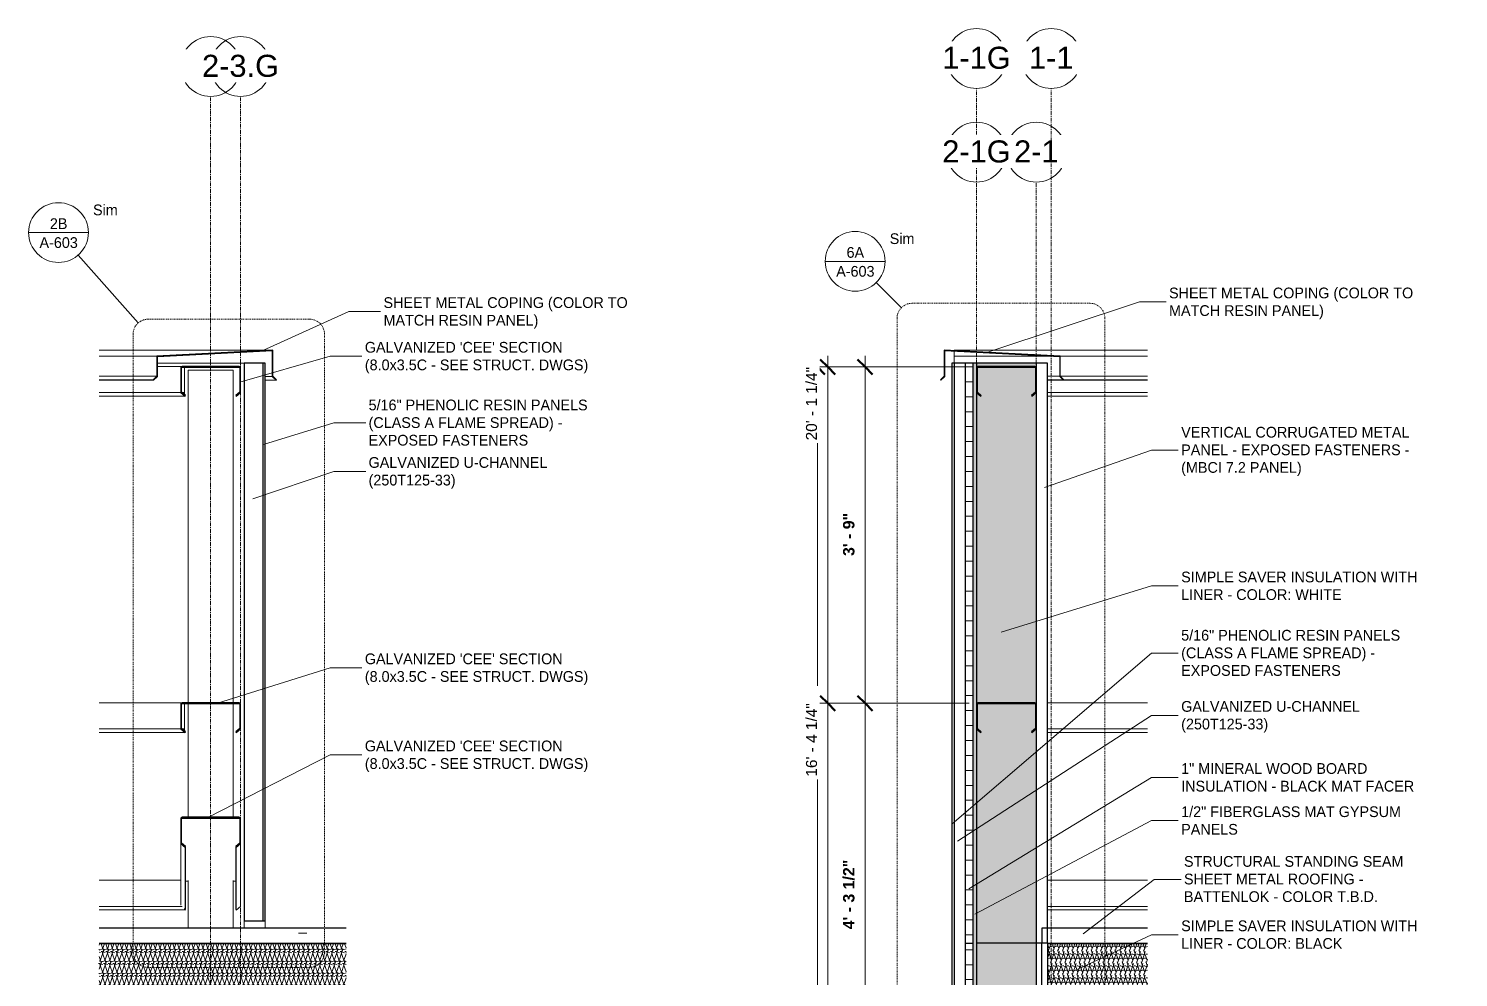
# Model space of a CAD drawing. Header units: inches. Extents: x -22111 to -21580, y -55 to 308.
# Drawn here: x -21775.2 to -21583.9, y 159.5 to 286.5 of the extents above; entities that cross this region are included whole.
import ezdxf

# ---------------------------------------------------------------- set-up
doc = ezdxf.new("R2010")
doc.units = ezdxf.units.IN
doc.header["$MEASUREMENT"] = 0
doc.linetypes.add('Dash Dot 3_16_', pattern=[0.3125, 0.1875, -0.0625, 0, -0.0625])
doc.linetypes.add('Grid Line 1_2_', pattern=[0.875, 0.5, -0.125, 0.125, -0.125])
for name, color, linetype, lineweight in [('A-ANNO-DIMS', 211, 'Continuous', 9), ('A-ANNO-DIMS-16', 211, 'Continuous', 9), ('A-ANNO-IDEN', 131, 'Continuous', 9), ('A-ANNO-SYMB', 150, 'Continuous', 9), ('A-CLNG', 13, 'Continuous', 30), ('A-CLNG-PATT', 13, 'Continuous', 70), ('A-DETL', 90, 'Continuous', 30), ('A-ROOF', 132, 'Continuous', 30), ('A-ROOF-PATT', 132, 'Continuous', 30), ('A-WALL', 113, 'Continuous', 30), ('A-WALL-PATT', 111, 'Continuous', 70), ('S-BEAM', 12, 'Continuous', 30), ('S-COLS', 52, 'Continuous', 30), ('S-GRID', 1, 'Continuous', 9), ('S-GRID-IDEN', 1, 'Continuous', 9)]:
    doc.layers.add(name, color=color, linetype=linetype, lineweight=lineweight)
doc.styles.add('Arial_1', font='arial.ttf', dxfattribs={"height": 2.950599})
doc.styles.add('Arial_2', font='arial.ttf', dxfattribs={"height": 1.475299})
doc.styles.add('Arial_B', font='arialbd.ttf', dxfattribs={"height": 1.522134})
doc.styles.add('Century Gothic', font='GOTHIC.TTF', dxfattribs={"height": 1.437112})
doc.dimstyles.new('Linear_-_3_32__Arial_ordinate', dxfattribs={"dimscale": 12, "dimtxt": 1.5, "dimasz": 0.166667, "dimexe": 0.125, "dimexo": 0.083333, "dimgap": 0.083333, "dimtad": 0, "dimjust": 2, "dimdec": 4, "dimrnd": 0.0625, "dimzin": 1, "dimdsep": 46, "dimlunit": 4, "dimtxsty": 'Arial_2', "dimblk1": 'OBLIQUE', "dimblk2": 'OBLIQUE', "dimsah": 1, "dimcen": 0.09, "dimdle": 0.125, "dimazin": 0, "dimtfac": 1, "dimtdec": 4, "dimtix": 1, "dimtmove": 2, "dimatfit": 3, "dimfxl": 1, "dimtvp": 1, "dimtfill": 1, "dimfrac": 2, "dimtolj": 1, "dimtzin": 0, "dimarcsym": 2})
doc.dimstyles.new('Linear_-_3_32__Arial_ordinate_1', dxfattribs={"dimscale": 12, "dimtxt": 1.5, "dimasz": 0.166667, "dimexe": 0.125, "dimexo": 0.083333, "dimgap": 0.083333, "dimtad": 0, "dimjust": 2, "dimdec": 4, "dimrnd": 0.0625, "dimzin": 1, "dimdsep": 46, "dimlunit": 4, "dimtxsty": 'Arial_2', "dimblk1": 'OBLIQUE', "dimblk2": 'OBLIQUE', "dimsah": 1, "dimcen": 0.09, "dimdle": 0.125, "dimazin": 0, "dimtfac": 1, "dimtdec": 4, "dimtix": 1, "dimtmove": 2, "dimatfit": 3, "dimfxl": 1, "dimtvp": 1, "dimtfill": 1, "dimfrac": 2, "dimtolj": 1, "dimtzin": 0, "dimarcsym": 2})
doc.dimstyles.new('OD_Dimension_-_1_16__Tol_', dxfattribs={"dimscale": 12, "dimtxt": 1.5, "dimasz": 0.166667, "dimexe": 0.125, "dimexo": 0.083333, "dimgap": 0.083333, "dimtad": 1, "dimdec": 4, "dimrnd": 0.0625, "dimzin": 1, "dimdsep": 46, "dimlunit": 4, "dimtxsty": 'Arial_B', "dimblk1": 'OBLIQUE', "dimblk2": 'OBLIQUE', "dimsah": 1, "dimcen": 0.09, "dimdle": 0.125, "dimazin": 0, "dimtfac": 1, "dimtdec": 4, "dimtix": 1, "dimtmove": 0, "dimatfit": 3, "dimfxl": 1, "dimtvp": 1, "dimtfill": 1, "dimfrac": 2, "dimtolj": 1, "dimtzin": 0, "dimlwd": 13, "dimlwe": 13, "dimarcsym": 2})
doc.dimstyles.new('OD_Dimension_-_1_16__Tol__1', dxfattribs={"dimscale": 12, "dimtxt": 1.5, "dimasz": 0.166667, "dimexe": 0.125, "dimexo": 0.083333, "dimgap": 0.083333, "dimtad": 1, "dimdec": 4, "dimrnd": 0.0625, "dimzin": 1, "dimdsep": 46, "dimlunit": 4, "dimtxsty": 'Arial_B', "dimblk1": 'OBLIQUE', "dimblk2": 'OBLIQUE', "dimsah": 1, "dimcen": 0.09, "dimdle": 0.125, "dimazin": 0, "dimtfac": 1, "dimtdec": 4, "dimtix": 1, "dimtmove": 0, "dimatfit": 3, "dimfxl": 1, "dimtvp": 1, "dimtfill": 1, "dimfrac": 2, "dimtolj": 1, "dimtzin": 0, "dimlwd": 13, "dimlwe": 13, "dimarcsym": 2})
pattern_1 = [(45, (-30031.883, 67.247), (-1.5839192, 1.5839192), []), (45, (-30031.883, 69.647), (-1.5839192, 1.5839192), [])]
pattern_2 = [(0, (-30724.353, 67.247), (0, 2), []), (90, (-30724.353, 67.247), (-2, 1e-16), [])]
pattern_3 = [(0, (-30724.353, 67.247), (2.56, 0.64), [0.211, -1.709, 0.211, -1.709, -10.24]), (0, (-30724.353, 67.247), (2.56, 0.64), [-3.84, 0.211, -3.629, 0.211, -1.709, -4.48]), (0, (-30724.353, 67.247), (2.56, 0.64), [-9.6, 0.211, -1.069, 0.211, -2.989]), (120, (-30723.393, 67.567), (-1.83425626, 1.897025034), [0.211, -1.709, 0.211, -1.709, -10.24]), (120, (-30723.393, 67.567), (-1.83425626, 1.897025034), [-3.84, 0.211, -3.629, 0.211, -1.709, -4.48]), (120, (-30723.393, 67.567), (-1.83425626, 1.897025034), [-9.6, 0.211, -1.069, 0.211, -2.989]), (240, (-30723.073, 68.847), (-0.72574374, -2.537025034), [0.211, -1.709, 0.211, -1.709, -10.24]), (240, (-30723.073, 68.847), (-0.72574374, -2.537025034), [-3.84, 0.211, -3.629, 0.211, -1.709, -4.48]), (240, (-30723.073, 68.847), (-0.72574374, -2.537025034), [-9.6, 0.211, -1.069, 0.211, -2.989])]
pattern_4 = [(161.57, (-30724.273, 67.327), (-0.6397287956, 0.0002609723), [0, -4.554, 0.506, 0]), (18.43, (-30724.433, 67.327), (-0.6397287956, -0.0002609723), [0, -4.554, 0.506, 0]), (108.43, (-30724.273, 67.327), (0.320200546, -1.599823931), [1.518, -3.542]), (71.57, (-30724.433, 67.327), (0.320200546, 1.599823931), [1.518, -3.542])]
pattern_5 = [(45, (-30724.353, 67.247), (-1.5839192, 1.5839192), []), (45, (-30724.353, 69.647), (-1.5839192, 1.5839192), [])]

# ---------------------------------------------------------------- blocks, each defined once
blk = doc.blocks.new('Girt_C - 8_D-1755906-Wall Section - One Story - Parapet - Exposed Structure _2_')
at = {"layer": 'S-BEAM', "color": 43, "lineweight": 18}
for p, q in [((-25695.2, 241.3), (-25698.52, 241.3)), ((-25694.89, 241.19), (-25694.89, 241.11)), ((-25694.89, 241.11), (-25694.89, 237.8)), ((-25706.32, 237.8), (-25695.39, 237.8)), ((-25706.32, 237.31), (-25694.89, 237.31)), ((-25695.22, 237.8), (-25694.89, 237.8)), ((-25694.89, 237.8), (-25694.89, 237.52)), ((-25694.89, 237.38), (-25694.89, 237.31))]:
    blk.add_line(p, q, dxfattribs=at)
blk = doc.blocks.new('Girt_C - 8_D-V4-Wall Section - One Story - Parapet - Exposed Structure _2_')
at = {"layer": 'S-BEAM', "color": 43, "lineweight": 18}
for p, q in [((-25695.39, 172.55), (-25706.32, 172.55)), ((-25706.32, 169.05), (-25695.22, 169.05)), ((-25706.32, 168.57), (-25694.89, 168.57)), ((-25694.89, 168.77), (-25694.89, 168.57))]:
    blk.add_line(p, q, dxfattribs=at)
blk = doc.blocks.new('Girt_C - 8_D-1757616-Wall Section - One Story - Parapet - Exposed Structure _2_')
at = {"layer": 'S-BEAM', "lineweight": 9}
h = blk.add_hatch(dxfattribs=at)
h.set_pattern_fill('FP_18', color=8, style=0, pattern_type=2)
h.set_pattern_definition(pattern_1)
h.paths.add_polyline_path([(-25694.81, 237.31), (-25694.74, 237.4), (-25695.28, 237.85), (-25695.28, 241.11), (-25695.26, 241.17), (-25695.2, 241.19), (-25687.58, 241.19), (-25687.52, 241.17), (-25687.5, 241.11), (-25687.5, 237.85), (-25688.04, 237.4), (-25687.96, 237.31), (-25687.39, 237.8), (-25687.39, 241.11), (-25687.45, 241.24), (-25687.58, 241.3), (-25695.2, 241.3), (-25695.34, 241.24), (-25695.39, 241.11), (-25695.39, 237.8)], flags=0)
at = {"layer": 'S-BEAM', "color": 7}
for p, q in [((-25695.39, 241.11), (-25695.39, 237.8)), ((-25695.28, 237.85), (-25695.28, 241.11)), ((-25687.58, 241.3), (-25695.2, 241.3)), ((-25695.2, 241.19), (-25687.58, 241.19)), ((-25687.5, 241.11), (-25687.5, 237.85)), ((-25687.39, 237.8), (-25687.39, 241.11)), ((-25695.39, 237.8), (-25694.81, 237.31)), ((-25694.74, 237.4), (-25695.28, 237.85)), ((-25694.81, 237.31), (-25694.74, 237.4)), ((-25687.5, 237.85), (-25688.04, 237.4)), ((-25688.04, 237.4), (-25687.96, 237.31)), ((-25687.96, 237.31), (-25687.39, 237.8))]:
    blk.add_line(p, q, dxfattribs=at)
for centre, radius, start, end in [((-25695.2, 241.11), 0.188, 90, 180), ((-25695.2, 241.11), 0.0782, 90, 176.9576), ((-25687.58, 241.11), 0.188, 0, 90), ((-25687.58, 241.11), 0.0782, 2.1227, 90)]:
    blk.add_arc(centre, radius, start, end, dxfattribs=at)
blk = doc.blocks.new('Girt_C - 8_D-1762565-Wall Section - One Story - Parapet - Exposed Structure _2_')
at = {"layer": 'S-BEAM', "lineweight": 9}
h = blk.add_hatch(dxfattribs=at)
h.set_pattern_fill('FP_18', color=8, style=0, pattern_type=2)
h.set_pattern_definition(pattern_1)
h.paths.add_polyline_path([(-25687.97, 176.99), (-25687.39, 177.47), (-25687.39, 180.79), (-25687.4, 180.86), (-25687.45, 180.92), (-25687.51, 180.96), (-25687.58, 180.98), (-25695.2, 180.98), (-25695.27, 180.96), (-25695.34, 180.92), (-25695.38, 180.86), (-25695.39, 180.79), (-25695.39, 177.47), (-25694.82, 176.99), (-25694.75, 177.08), (-25695.28, 177.53), (-25695.28, 180.79), (-25695.27, 180.83), (-25695.24, 180.86), (-25695.2, 180.87), (-25687.58, 180.87), (-25687.54, 180.86), (-25687.51, 180.83), (-25687.5, 180.79), (-25687.5, 177.53), (-25688.04, 177.08)], flags=0)
at = {"layer": 'S-BEAM', "color": 7}
for p, q in [((-25695.39, 180.79), (-25695.39, 177.47)), ((-25695.28, 177.53), (-25695.28, 180.79)), ((-25687.58, 180.98), (-25695.2, 180.98)), ((-25695.2, 180.87), (-25687.58, 180.87)), ((-25687.5, 180.79), (-25687.5, 177.53)), ((-25687.39, 177.47), (-25687.39, 180.79)), ((-25695.39, 177.47), (-25694.82, 176.99)), ((-25694.75, 177.08), (-25695.28, 177.53)), ((-25694.82, 176.99), (-25694.75, 177.08)), ((-25687.5, 177.53), (-25688.04, 177.08)), ((-25688.04, 177.08), (-25687.97, 176.99)), ((-25687.97, 176.99), (-25687.39, 177.47))]:
    blk.add_line(p, q, dxfattribs=at)
at = {"layer": 'S-BEAM', "color": 43, "lineweight": 18}
for p, q in [((-25695.39, 169.2), (-25695.39, 177.47)), ((-25694.82, 176.99), (-25694.82, 168.54)), ((-25694.75, 177.08), (-25694.75, 168.62)), ((-25688.04, 177.08), (-25688.04, 168.62)), ((-25687.97, 176.99), (-25687.97, 168.54)), ((-25687.39, 177.47), (-25687.39, 169.02)), ((-25694.39, 172.41), (-25694.75, 172.41)), ((-25688.04, 172.41), (-25688.39, 172.41)), ((-25694.82, 168.54), (-25694.89, 168.6)), ((-25694.75, 168.62), (-25694.82, 168.54)), ((-25687.97, 168.54), (-25688.04, 168.62)), ((-25687.39, 169.02), (-25687.97, 168.54))]:
    blk.add_line(p, q, dxfattribs=at)
at = {"layer": 'S-BEAM', "color": 7, "flags": 128}
for points in [[(-25695.2, 180.98), (-25695.27, 180.96), (-25695.34, 180.92), (-25695.38, 180.86), (-25695.39, 180.79)], [(-25695.28, 180.79), (-25695.27, 180.83), (-25695.24, 180.86), (-25695.2, 180.87)], [(-25687.39, 180.79), (-25687.4, 180.86), (-25687.45, 180.92), (-25687.51, 180.96), (-25687.58, 180.98)], [(-25687.58, 180.87), (-25687.54, 180.86), (-25687.51, 180.83), (-25687.5, 180.79)]]:
    blk.add_lwpolyline(points, dxfattribs=at)
blk = doc.blocks.new('Girt_C - 8_D-V5-Wall Section - One Story - Parapet - Exposed Structure _2_')
at = {"layer": 'S-BEAM', "color": 43, "lineweight": 18}
for p, q in [((-25695.2, 196.3), (-25706.32, 196.3)), ((-25694.89, 196.19), (-25694.89, 196.11)), ((-25694.89, 196.11), (-25694.89, 192.8)), ((-25706.32, 192.8), (-25695.39, 192.8)), ((-25706.32, 192.31), (-25694.89, 192.31)), ((-25695.22, 192.8), (-25694.89, 192.8)), ((-25694.89, 192.8), (-25694.89, 192.52)), ((-25694.89, 192.38), (-25694.89, 192.31))]:
    blk.add_line(p, q, dxfattribs=at)
blk = doc.blocks.new('Girt_C - 8_D-V6-Wall Section - One Story - Parapet - Exposed Structure _2_')
at = {"layer": 'S-BEAM', "lineweight": 9}
h = blk.add_hatch(dxfattribs=at)
h.set_pattern_fill('FP_18', color=8, style=0, pattern_type=2)
h.set_pattern_definition(pattern_1)
h.paths.add_polyline_path([(-25694.81, 192.31), (-25694.74, 192.4), (-25695.28, 192.85), (-25695.28, 196.11), (-25695.26, 196.17), (-25695.2, 196.19), (-25687.58, 196.19), (-25687.52, 196.17), (-25687.5, 196.11), (-25687.5, 192.85), (-25688.04, 192.4), (-25687.96, 192.31), (-25687.39, 192.8), (-25687.39, 196.11), (-25687.45, 196.24), (-25687.58, 196.3), (-25695.2, 196.3), (-25695.34, 196.24), (-25695.39, 196.11), (-25695.39, 192.8), (-25695.3, 192.72)], flags=0)
at = {"layer": 'S-BEAM', "color": 7}
for p, q in [((-25695.39, 196.11), (-25695.39, 192.8)), ((-25695.28, 192.85), (-25695.28, 196.11)), ((-25687.58, 196.3), (-25695.2, 196.3)), ((-25695.2, 196.19), (-25687.58, 196.19)), ((-25687.5, 196.11), (-25687.5, 192.85)), ((-25687.39, 192.8), (-25687.39, 196.11)), ((-25695.39, 192.8), (-25694.81, 192.31)), ((-25694.74, 192.4), (-25695.28, 192.85)), ((-25694.81, 192.31), (-25694.74, 192.4)), ((-25687.5, 192.85), (-25688.04, 192.4)), ((-25688.04, 192.4), (-25687.96, 192.31)), ((-25687.96, 192.31), (-25687.39, 192.8))]:
    blk.add_line(p, q, dxfattribs=at)
for centre, radius, start, end in [((-25695.2, 196.11), 0.188, 90, 180), ((-25695.2, 196.11), 0.0782, 90, 176.9576), ((-25687.58, 196.11), 0.188, 0, 90), ((-25687.58, 196.11), 0.0782, 2.1227, 90)]:
    blk.add_arc(centre, radius, start, end, dxfattribs=at)
blk = doc.blocks.new('Girt_C - 8_D-1755906-Wall Section - One Story - Resin Panel _ Parapet _2_')
at = {"layer": 'S-BEAM', "color": 43, "lineweight": 18}
for p, q in [((-26271.89, 237.8), (-26258.52, 237.8)), ((-26271.89, 237.31), (-26258.52, 237.31))]:
    blk.add_line(p, q, dxfattribs=at)
blk = doc.blocks.new('Girt_C - 8_D-V7-Wall Section - One Story - Resin Panel _ Parapet _2_')
at = {"layer": 'S-BEAM', "color": 43, "lineweight": 18}
for p, q in [((-26258.52, 172.55), (-26271.89, 172.55)), ((-26271.89, 169.05), (-26258.52, 169.05)), ((-26271.89, 168.57), (-26258.52, 168.57))]:
    blk.add_line(p, q, dxfattribs=at)
blk = doc.blocks.new('Girt_C - 8_D-1757324-Wall Section - One Story - Resin Panel _ Parapet _2_')
at = {"layer": 'S-BEAM', "lineweight": 9}
h = blk.add_hatch(dxfattribs=at)
h.set_pattern_fill('FP_28', color=8, style=0, pattern_type=2)
h.set_pattern_definition(pattern_5)
h.paths.add_polyline_path([(-26273.97, 237.31), (-26273.39, 237.8), (-26273.39, 241.11), (-26273.45, 241.24), (-26273.58, 241.3), (-26281.2, 241.3), (-26281.34, 241.24), (-26281.39, 241.11), (-26281.39, 237.8), (-26280.82, 237.31), (-26280.75, 237.4), (-26281.28, 237.85), (-26281.28, 241.11), (-26281.26, 241.17), (-26281.2, 241.19), (-26273.58, 241.19), (-26273.52, 241.17), (-26273.5, 241.11), (-26273.5, 237.85), (-26274.04, 237.4)], flags=0)
at = {"layer": 'S-BEAM', "color": 7}
for p, q in [((-26281.39, 241.11), (-26281.39, 237.8)), ((-26281.28, 237.85), (-26281.28, 241.11)), ((-26273.58, 241.3), (-26281.2, 241.3)), ((-26281.2, 241.19), (-26273.58, 241.19)), ((-26273.5, 241.11), (-26273.5, 237.85)), ((-26273.39, 237.8), (-26273.39, 241.11)), ((-26281.39, 237.8), (-26280.82, 237.31)), ((-26280.75, 237.4), (-26281.28, 237.85)), ((-26280.82, 237.31), (-26280.75, 237.4)), ((-26273.5, 237.85), (-26274.04, 237.4)), ((-26274.04, 237.4), (-26273.97, 237.31)), ((-26273.97, 237.31), (-26273.39, 237.8))]:
    blk.add_line(p, q, dxfattribs=at)
for centre, radius, start, end in [((-26281.2, 241.11), 0.188, 90, 180), ((-26281.2, 241.11), 0.0782, 90, 177.8773), ((-26273.58, 241.11), 0.188, 0, 90), ((-26273.58, 241.11), 0.0782, 3.0424, 90)]:
    blk.add_arc(centre, radius, start, end, dxfattribs=at)
blk = doc.blocks.new('Girt_C - 8_D-1757323-Wall Section - One Story - Resin Panel _ Parapet _2_')
at = {"layer": 'S-BEAM', "lineweight": 9}
h = blk.add_hatch(dxfattribs=at)
h.set_pattern_fill('FP_28', color=8, style=0, pattern_type=2)
h.set_pattern_definition(pattern_5)
h.paths.add_polyline_path([(-26273.97, 192.31), (-26273.39, 192.8), (-26273.39, 196.11), (-26273.45, 196.24), (-26273.58, 196.3), (-26281.2, 196.3), (-26281.34, 196.24), (-26281.39, 196.11), (-26281.39, 192.8), (-26280.82, 192.31), (-26280.75, 192.4), (-26281.28, 192.85), (-26281.28, 196.11), (-26281.26, 196.17), (-26281.2, 196.19), (-26273.58, 196.19), (-26273.52, 196.17), (-26273.5, 196.11), (-26273.5, 192.85), (-26274.04, 192.4)], flags=0)
at = {"layer": 'S-BEAM', "color": 7}
for p, q in [((-26281.39, 196.11), (-26281.39, 192.8)), ((-26281.28, 192.85), (-26281.28, 196.11)), ((-26273.58, 196.3), (-26281.2, 196.3)), ((-26281.2, 196.19), (-26273.58, 196.19)), ((-26273.5, 196.11), (-26273.5, 192.85)), ((-26273.39, 192.8), (-26273.39, 196.11)), ((-26281.39, 192.8), (-26280.82, 192.31)), ((-26280.75, 192.4), (-26281.28, 192.85)), ((-26280.82, 192.31), (-26280.75, 192.4)), ((-26273.5, 192.85), (-26274.04, 192.4)), ((-26274.04, 192.4), (-26273.97, 192.31)), ((-26273.97, 192.31), (-26273.39, 192.8))]:
    blk.add_line(p, q, dxfattribs=at)
for centre, radius, start, end in [((-26281.2, 196.11), 0.188, 90, 180), ((-26281.2, 196.11), 0.0782, 90, 177.8773), ((-26273.58, 196.11), 0.188, 0, 90), ((-26273.58, 196.11), 0.0782, 3.0424, 90)]:
    blk.add_arc(centre, radius, start, end, dxfattribs=at)
blk = doc.blocks.new('Grid - Grid Head - Circle-14747-Wall Section - One Story - Parapet - Exposed Structure _2_')
at = {"layer": 'S-GRID-IDEN'}
blk.add_circle((-25691.39, 281.44), 4, dxfattribs=at)
blk = doc.blocks.new('Section - Callout Head-19020-Wall Section - One Story - Parapet - Exposed Structure _2_')
at = {"layer": 'A-ANNO-SYMB'}
blk.add_line((-25715.75, 259.22), (-25707.75, 259.22), dxfattribs=at)
for start, end in [(0, 180), (180, 360)]:
    blk.add_arc((-25711.75, 259.22), 4, start, end, dxfattribs=at)
blk = doc.blocks.new('Grid - Grid Head - Circle-14747-Wall Section - One Story - Resin Panel _ Parapet _2_')
at = {"layer": 'S-GRID-IDEN'}
blk.add_circle((-26281.39, 282.52), 4, dxfattribs=at)
blk = doc.blocks.new('DIMBLOCK3-Wall Section - One Story - Resin Panel _ Parapet _2_')
at = {"layer": 'A-ANNO-DIMS-16', "lineweight": 13}
for p, q in [((-21649.33, 241.24), (-21671.11, 241.24)), ((-21669.61, -1.5), (-21669.61, 242.74)), ((-21669.61, 241.24), (-21649.33, 241.24)), ((-21669.61, 0), (-21670.67, 0)), ((-21670.02, 0), (-21668.11, 0))]:
    blk.add_line(p, q, dxfattribs=at)
at = {"layer": 'A-ANNO-DIMS-16', "lineweight": 50}
for p, q in [((-21669.61, 241.24), (-21670.61, 242.24)), ((-21669.61, 241.24), (-21668.61, 240.24)), ((-21669.61, 0), (-21670.61, 1)), ((-21669.61, 0), (-21668.61, -1))]:
    blk.add_line(p, q, dxfattribs=at)
at = {"layer": 'A-ANNO-DIMS-16', "color": 0, "lineweight": 13, "insert": (-21672.56, 115.54), "char_height": 1.5221, "width": 12.2, "attachment_point": 1, "rotation": 90, "line_spacing_factor": 0.938532, "style": 'Arial_B', "bg_fill": 3, "box_fill_scale": 1.25, "bg_fill_color": 0, "bg_fill_transparency": 0}
blk.add_mtext('20\' - 1 1/4"', dxfattribs=at)
blk = doc.blocks.new('_Oblique')
at = {"color": 0, "linetype": 'ByBlock', "lineweight": -2}
blk.add_line((-0.5, -0.5), (0.5, 0.5), dxfattribs=at)
blk = doc.blocks.new('Section - Callout Head-19020-Wall Section - One Story - Resin Panel _ Parapet _2_')
at = {"layer": 'A-ANNO-SYMB'}
blk.add_line((-26301.63, 255.37), (-26293.63, 255.37), dxfattribs=at)
for start, end in [(0, 180), (180, 360)]:
    blk.add_arc((-26297.63, 255.37), 4, start, end, dxfattribs=at)
blk = doc.blocks.new('DIMBLOCK7-Wall Section - One Story - Resin Panel _ Parapet _2_')
at = {"layer": 'A-ANNO-DIMS-16', "lineweight": 50}
for p, q in [((-21663.24, 196.24), (-21664.24, 197.24)), ((-21663.24, 196.24), (-21662.24, 195.24)), ((-21663.24, 144.74), (-21664.24, 145.74)), ((-21663.24, 144.74), (-21662.24, 143.74))]:
    blk.add_line(p, q, dxfattribs=at)
at = {"layer": 'A-ANNO-DIMS-16', "lineweight": 13}
for p, q in [((-21649.33, 196.24), (-21664.74, 196.24)), ((-21663.24, 144.74), (-21663.24, 196.24)), ((-21663.24, 196.24), (-21649.33, 196.24)), ((-21649.33, 144.74), (-21664.74, 144.74)), ((-21663.24, 144.74), (-21649.33, 144.74))]:
    blk.add_line(p, q, dxfattribs=at)
at = {"layer": 'A-ANNO-DIMS-16', "color": 0, "lineweight": 13, "insert": (-21666.19, 165.98), "char_height": 1.5221, "width": 10.8286, "attachment_point": 1, "rotation": 90, "line_spacing_factor": 0.938532, "style": 'Arial_B', "bg_fill": 3, "box_fill_scale": 1.25, "bg_fill_color": 0, "bg_fill_transparency": 0}
blk.add_mtext('4\' - 3 1/2"', dxfattribs=at)
blk = doc.blocks.new('DIMBLOCK8-Wall Section - One Story - Resin Panel _ Parapet _2_')
at = {"layer": 'A-ANNO-DIMS-16', "lineweight": 13}
for p, q in [((-21649.33, 241.24), (-21664.74, 241.24)), ((-21663.24, 196.24), (-21663.24, 242.74)), ((-21663.24, 241.24), (-21649.33, 241.24)), ((-21649.33, 196.24), (-21664.74, 196.24)), ((-21663.24, 196.24), (-21649.33, 196.24))]:
    blk.add_line(p, q, dxfattribs=at)
at = {"layer": 'A-ANNO-DIMS-16', "lineweight": 50}
for p, q in [((-21663.24, 241.24), (-21664.24, 242.24)), ((-21663.24, 241.24), (-21662.24, 240.24)), ((-21663.24, 196.24), (-21664.24, 197.24)), ((-21663.24, 196.24), (-21662.24, 195.24))]:
    blk.add_line(p, q, dxfattribs=at)
at = {"layer": 'A-ANNO-DIMS-16', "color": 0, "lineweight": 13, "insert": (-21666.19, 215.94), "char_height": 1.522, "width": 6.7143, "attachment_point": 1, "rotation": 90, "line_spacing_factor": 0.938532, "style": 'Arial_B', "bg_fill": 3, "box_fill_scale": 1.25, "bg_fill_color": 0, "bg_fill_transparency": 0}
blk.add_mtext('3\' - 9"', dxfattribs=at)
blk = doc.blocks.new('DIMBLOCK13-Wall Section - One Story - Resin Panel _ Parapet _2_')
at = {"layer": 'A-ANNO-DIMS-16', "lineweight": 50}
for q in [(-21669.24, 197.24), (-21667.24, 195.24)]:
    blk.add_line((-21668.24, 196.24), q, dxfattribs=at)
at = {"layer": 'A-ANNO-DIMS-16'}
for p, q in [((-21649.33, 196.24), (-21669.74, 196.24)), ((-21668.24, 144.69), (-21668.24, 196.24)), ((-21668.24, 196.24), (-21649.33, 196.24)), ((-21668.65, 0), (-21666.74, 0)), ((-21668.24, 0), (-21668.65, 0))]:
    blk.add_line(p, q, dxfattribs=at)
at = {"layer": 'A-ANNO-DIMS-16', "color": 0, "insert": (-21671.15, 186.41), "char_height": 1.4753, "width": 11.7415, "attachment_point": 1, "rotation": 90, "line_spacing_factor": 0.938532, "style": 'Arial_2', "bg_fill": 3, "box_fill_scale": 1.25, "bg_fill_color": 0, "bg_fill_transparency": 0}
blk.add_mtext('16\' - 4 1/4"', dxfattribs=at)
blk = doc.blocks.new('DIMBLOCK14-Wall Section - One Story - Resin Panel _ Parapet _2_')
at = {"layer": 'A-ANNO-DIMS-16', "lineweight": 50}
for q in [(-21669.24, 242.24), (-21667.24, 240.24)]:
    blk.add_line((-21668.24, 241.24), q, dxfattribs=at)
at = {"layer": 'A-ANNO-DIMS-16'}
for p, q in [((-21668.65, 241.24), (-21666.74, 241.24)), ((-21668.24, 241.24), (-21668.65, 241.24)), ((-21668.24, 196.24), (-21668.24, 242.74)), ((-21668.65, 0), (-21666.74, 0)), ((-21668.24, 0), (-21668.65, 0))]:
    blk.add_line(p, q, dxfattribs=at)
at = {"layer": 'A-ANNO-DIMS-16', "color": 0, "insert": (-21671.15, 231.41), "char_height": 1.4753, "width": 11.7415, "attachment_point": 1, "rotation": 90, "line_spacing_factor": 0.938532, "style": 'Arial_2', "bg_fill": 3, "box_fill_scale": 1.25, "bg_fill_color": 0, "bg_fill_transparency": 0}
blk.add_mtext('20\' - 1 1/4"', dxfattribs=at)

msp = doc.modelspace()

# ---------------------------------------------------------------- hatches: boundary and pattern name
at = {"layer": 'A-CLNG-PATT', "lineweight": 9}
h = msp.add_hatch(dxfattribs=at)
h.set_pattern_fill('FP_21', color=8, style=0, pattern_type=2)
h.set_pattern_definition([(161.57, (-30031.803, 67.327), (-0.6397287956, 0.0002609723), [0, -4.554, 0.506, 0]), (18.43, (-30031.963, 67.327), (-0.6397287956, -0.0002609723), [0, -4.554, 0.506, 0]), (108.43, (-30031.803, 67.327), (0.320200546, -1.599823931), [1.518, -3.542]), (71.57, (-30031.963, 67.327), (0.320200546, 1.599823931), [1.518, -3.542])])
h.paths.add_polyline_path([(-21757.47153, 152.92201), (-21732.68853, 152.92201), (-21732.68853, 164.05666), (-21765.73253, 164.05666), (-21765.73253, 152.92201)], flags=0)
h = msp.add_hatch(dxfattribs=at)
h.set_pattern_fill('FP_33', color=8, style=0, pattern_type=2)
h.set_pattern_definition(pattern_4)
h.paths.add_polyline_path([(-21634.44466, 152.92201), (-21625.46247, 152.92201), (-21625.46247, 164.05666), (-21638.83128, 164.05666), (-21638.83128, 152.92201), (-21634.79013, 152.92201)], flags=0)
at = {"layer": 'A-ROOF-PATT', "lineweight": 9}
h = msp.add_hatch(dxfattribs=at)
h.set_pattern_fill('FP_19', color=8, style=0, pattern_type=2)
h.set_pattern_definition([(90, (-3940.589, 1103.646), (-16.082, 1e-15), [])])
h.paths.add_polyline_path([(-21765.73253, 164.05666), (-21732.68853, 164.05666), (-21732.68853, 164.11916), (-21765.73253, 164.11916)], flags=0)
h = msp.add_hatch(dxfattribs=at)
h.set_pattern_fill('FP_30', color=8, style=0, pattern_type=2)
h.set_pattern_definition([(90, (-4633.059, 1103.646), (-16.082, 1e-15), [])])
h.paths.add_polyline_path([(-21639.58128, 159.54403), (-21638.83128, 159.54403), (-21638.83128, 164.05666), (-21625.46247, 164.05666), (-21625.46247, 164.11916), (-21639.58128, 164.11916), (-21639.58128, 162.12241)], flags=0)
at = {"layer": 'A-WALL-PATT', "lineweight": 9}
h = msp.add_hatch(dxfattribs=at)
h.set_pattern_fill('FP_31', color=8, style=0, pattern_type=2)
h.set_pattern_definition(pattern_2)
h.paths.add_polyline_path([(-21648.83128, 164.11916), (-21648.83128, 241.75), (-21649.83128, 241.75), (-21649.83128, 164.11916)], flags=0)
h = msp.add_hatch(dxfattribs=at)
h.set_pattern_fill('FP_32', color=8, style=0, pattern_type=2)
h.set_pattern_definition(pattern_3)
h.paths.add_polyline_path([(-21648.33128, 164.11916), (-21648.33128, 241.75), (-21648.83128, 241.75), (-21648.83128, 164.11916)], flags=0)
h = msp.add_hatch(dxfattribs=at)
h.set_pattern_fill('FP_33', color=8, style=0, pattern_type=2)
h.set_pattern_definition(pattern_4)
h.paths.add_polyline_path([(-21640.33128, 164.11916), (-21640.33128, 241.75), (-21648.33128, 241.75), (-21648.33128, 164.11916), (-21647.57247, 164.11916)], flags=0)
h = msp.add_hatch(dxfattribs=at)
h.set_pattern_fill('FP_31', color=8, style=0, pattern_type=2)
h.set_pattern_definition(pattern_2)
h.paths.add_polyline_path([(-21648.83128, 0), (-21648.83128, 164.11916), (-21649.83128, 164.11916), (-21649.83128, 0)], flags=0)
h = msp.add_hatch(dxfattribs=at)
h.set_pattern_fill('FP_32', color=8, style=0, pattern_type=2)
h.set_pattern_definition(pattern_3)
h.paths.add_polyline_path([(-21648.33128, 0), (-21648.33128, 164.11916), (-21648.83128, 164.11916), (-21648.83128, 0)], flags=0)
h = msp.add_hatch(dxfattribs=at)
h.set_pattern_fill('FP_33', color=8, style=0, pattern_type=2)
h.set_pattern_definition(pattern_4)
h.paths.add_polyline_path([(-21640.33128, 0), (-21640.33128, 164.11916), (-21648.33128, 164.11916), (-21648.33128, 0)], flags=0)

# ---------------------------------------------------------------- linework, layer by layer
at = {"layer": 'A-ANNO-IDEN', "color": 153}
for p, q in [((-21646.70458, 243.27194), (-21626.5445, 249.94445)), ((-21626.5445, 249.94445), (-21622.5744, 249.94445)), ((-21743.81469, 243.45389), (-21732.31692, 248.65585)), ((-21732.31692, 248.65585), (-21727.67423, 248.65585)), ((-21746.90977, 239.18919), (-21734.81692, 242.67744)), ((-21734.81692, 242.67744), (-21730.17423, 242.67744)), ((-21743.72367, 230.85998), (-21734.31692, 233.74042)), ((-21734.31692, 233.74042), (-21729.67423, 233.74042)), ((-21639.23212, 225.08542), (-21624.9195, 230.09489)), ((-21624.9195, 230.09489), (-21620.9494, 230.09489)), ((-21745.16389, 223.56885), (-21734.31692, 227.25942)), ((-21734.31692, 227.25942), (-21729.67423, 227.25942)), ((-21645.02432, 205.752), (-21624.9195, 211.93556)), ((-21624.9195, 211.93556), (-21620.9494, 211.93556)), ((-21624.9195, 202.92525), (-21620.9494, 202.92525)), ((-21750.03904, 196.21834), (-21734.81692, 200.98007)), ((-21734.81692, 200.98007), (-21730.17423, 200.98007)), ((-21624.9195, 194.61554), (-21620.9494, 194.61554)), ((-21751.17772, 180.96194), (-21734.81692, 189.32819)), ((-21734.81692, 189.32819), (-21730.17423, 189.32819)), ((-21624.9195, 186.30329), (-21620.9494, 186.30329)), ((-21624.9195, 180.52762), (-21620.9494, 180.52762)), ((-21634.08454, 165.36224), (-21624.5445, 172.6591)), ((-21624.5445, 172.6591), (-21620.5744, 172.6591)), ((-21635.35967, 160.39182), (-21624.9195, 165.25257)), ((-21624.9195, 165.25257), (-21620.9494, 165.25257))]:
    msp.add_line(p, q, dxfattribs=at)
at = {"layer": 'A-ANNO-SYMB'}
for p, q in [((-21760.4995, 247.12385), (-21768.5157, 256.21665)), ((-21658.3806, 249.16924), (-21661.74127, 252.53765))]:
    msp.add_line(p, q, dxfattribs=at)
at = {"layer": 'A-ANNO-SYMB', "linetype": 'Dash Dot 3_16_'}
for p, q in [((-21633.1572, 249.7534), (-21656.96801, 249.7534)), ((-21737.56892, 247.62361), (-21759.1769, 247.62361)), ((-21631.1572, 131.14808), (-21631.1572, 247.7534)), ((-21761.1769, 245.62361), (-21761.1769, 162.88691)), ((-21735.56892, 162.88691), (-21735.56892, 245.62361)), ((-21759.1769, 160.88691), (-21737.56892, 160.88691))]:
    msp.add_line(p, q, dxfattribs=at)
for centre, start, end in [((-21656.96801, 247.7534), 90, 180), ((-21633.1572, 247.7534), 0, 90), ((-21759.1769, 245.62361), 90, 180), ((-21737.56892, 245.62361), 0, 90), ((-21759.1769, 162.88691), 180, 270), ((-21737.56892, 162.88691), 270, 0)]:
    msp.add_arc(centre, 2, start, end, dxfattribs=at)
at = {"layer": 'A-CLNG', "color": 7}
for p, q in [((-21732.68853, 164.05666), (-21765.73253, 164.05666)), ((-21625.46247, 164.05666), (-21638.83128, 164.05666)), ((-21638.83128, 164.05666), (-21638.83128, 152.92201))]:
    msp.add_line(p, q, dxfattribs=at)
at = {"layer": 'A-DETL', "color": 43, "lineweight": 18}
msp.add_line((-21739.05078, 165.47109), (-21737.9128, 165.47109), dxfattribs=at)
at = {"layer": 'A-ROOF', "color": 7}
for p, q in [((-21732.68853, 166.1209), (-21765.73253, 166.1209)), ((-21625.46247, 166.1209), (-21639.58128, 166.1209)), ((-21639.58128, 166.1209), (-21639.58128, 164.11916)), ((-21765.73253, 164.11916), (-21732.68853, 164.11916)), ((-21638.83128, 164.11916), (-21625.46247, 164.11916))]:
    msp.add_line(p, q, dxfattribs=at)
at = {"layer": 'A-WALL', "color": 43, "lineweight": 18}
for p, q in [((-21765.73253, 243.5), (-21742.48828, 243.5)), ((-21651.33128, 243.5), (-21625.46247, 243.5)), ((-21651.33128, 243.43121), (-21651.33128, 243.5)), ((-21651.33128, 241.75), (-21651.33128, 243.36863)), ((-21765.73253, 242.68768), (-21757.98828, 242.68768)), ((-21746.30078, 241.75), (-21757.92578, 241.75)), ((-21651.33128, 242.68768), (-21638.33799, 242.68768)), ((-21637.14378, 242.68768), (-21625.46247, 242.68768)), ((-21765.73253, 240), (-21757.98828, 240)), ((-21765.73253, 239.5), (-21758.48828, 239.5)), ((-21765.73253, 239.45581), (-21758.44408, 239.45581)), ((-21743.48828, 239.97411), (-21742.55078, 239.97411)), ((-21743.48828, 239.45581), (-21742.03247, 239.45581)), ((-21638.83128, 240), (-21637.20628, 240)), ((-21638.83128, 239.5), (-21636.73217, 239.5)), ((-21638.83128, 239.45581), (-21625.46247, 239.45581)), ((-21637.14378, 240), (-21625.46247, 240)), ((-21636.64378, 239.5), (-21625.46247, 239.5)), ((-21746.30078, 166.1209), (-21746.30078, 167.12177)), ((-21743.48828, 167.12177), (-21743.48828, 166.1209)), ((-21638.83128, 164.11916), (-21638.83128, 164.05666))]:
    msp.add_line(p, q, dxfattribs=at)
at = {"layer": 'A-WALL', "color": 7}
for p, q in [((-21742.48828, 243.5), (-21757.98828, 242.68768)), ((-21757.92578, 242.62837), (-21742.55078, 243.43414)), ((-21742.55078, 243.43414), (-21742.55078, 239.97411)), ((-21742.48828, 240), (-21742.48828, 243.5)), ((-21637.14378, 242.68768), (-21652.64378, 243.5)), ((-21652.64378, 243.5), (-21652.64378, 240)), ((-21652.58128, 239.97411), (-21652.58128, 243.43414)), ((-21652.58128, 243.43414), (-21637.20628, 242.62837)), ((-21757.98828, 242.68768), (-21757.98828, 240)), ((-21757.92578, 239.97411), (-21757.92578, 242.62837)), ((-21746.30078, 241.75), (-21746.30078, 167.12177)), ((-21743.48828, 241.75), (-21746.30078, 241.75)), ((-21743.80078, 241.75), (-21743.80078, 167.12177)), ((-21743.48828, 167.12177), (-21743.48828, 241.75)), ((-21638.83128, 241.75), (-21651.64378, 241.75)), ((-21651.64378, 241.75), (-21651.64378, 0)), ((-21651.33128, 241.75), (-21651.33128, 0)), ((-21649.83128, 241.75), (-21649.83128, 0)), ((-21648.83128, 241.75), (-21648.83128, 0)), ((-21648.33128, 241.75), (-21648.33128, 0)), ((-21640.33128, 241.75), (-21640.33128, 0)), ((-21638.83128, 164.11916), (-21638.83128, 241.75)), ((-21637.20628, 242.62837), (-21637.20628, 239.97411)), ((-21637.14378, 240), (-21637.14378, 242.68768)), ((-21757.98828, 240), (-21758.48828, 239.5)), ((-21758.48828, 239.5), (-21758.44408, 239.45581)), ((-21758.44408, 239.45581), (-21757.92578, 239.97411)), ((-21742.55078, 239.97411), (-21742.03247, 239.45581)), ((-21741.98828, 239.5), (-21742.48828, 240)), ((-21742.03247, 239.45581), (-21741.98828, 239.5)), ((-21652.64378, 240), (-21653.14378, 239.5)), ((-21653.14378, 239.5), (-21653.09958, 239.45581)), ((-21653.09958, 239.45581), (-21652.58128, 239.97411)), ((-21637.20628, 239.97411), (-21636.68797, 239.45581)), ((-21636.64378, 239.5), (-21637.14378, 240)), ((-21636.68797, 239.45581), (-21636.64378, 239.5)), ((-21746.30078, 167.12177), (-21743.48828, 167.12177)), ((-21649.83128, 164.11916), (-21648.83128, 164.11916)), ((-21638.83128, 164.11916), (-21648.33128, 164.11916)), ((-21639.58128, 0), (-21639.58128, 164.11916))]:
    msp.add_line(p, q, dxfattribs=at)
at = {"layer": 'S-COLS', "color": 43, "lineweight": 18}
for p, q in [((-21753.80078, 240.82637), (-21753.80078, 196.29688)), ((-21747.80078, 240.82637), (-21753.80078, 240.82637)), ((-21747.80078, 196.29688), (-21747.80078, 240.82637)), ((-21753.80078, 196.1875), (-21753.80078, 180.97763)), ((-21747.80078, 180.97763), (-21747.80078, 196.1875)), ((-21753.80078, 172.50032), (-21753.80078, 166.1209)), ((-21747.80078, 166.1209), (-21747.80078, 172.50032))]:
    msp.add_line(p, q, dxfattribs=at)
at = {"layer": 'S-GRID', "linetype": 'Grid Line 1_2_'}
for p, q in [((-21750.80078, -54.83529), (-21750.80078, 277.43968)), ((-21750.80078, -54.83529), (-21750.80078, 277.43968)), ((-21746.80078, -54.83529), (-21746.80078, 277.43968)), ((-21648.33128, -53.15922), (-21648.33128, 278.51824)), ((-21648.33128, -53.15922), (-21648.33128, 265.98299)), ((-21640.33128, -53.15922), (-21640.33128, 265.98299))]:
    msp.add_line(p, q, dxfattribs=at)

# ---------------------------------------------------------------- block references
at = {"layer": 'A-ANNO-SYMB'}
for name, p in [('Section - Callout Head-19020-Wall Section - One Story - Parapet - Exposed Structure _2_', (3940.58945, 0)), ('Section - Callout Head-19020-Wall Section - One Story - Resin Panel _ Parapet _2_', (4633.05895, 0))]:
    msp.add_blockref(name, p, dxfattribs=at)
at = {"layer": 'S-BEAM', "color": 43, "lineweight": 18}
for name, p in [('Girt_C - 8_D-1755906-Wall Section - One Story - Parapet - Exposed Structure _2_', (3940.58945, 0)), ('Girt_C - 8_D-1757616-Wall Section - One Story - Parapet - Exposed Structure _2_', (3940.58945, 0)), ('Girt_C - 8_D-1757324-Wall Section - One Story - Resin Panel _ Parapet _2_', (4633.05895, 0)), ('Girt_C - 8_D-1755906-Wall Section - One Story - Resin Panel _ Parapet _2_', (4633.05895, 0)), ('Girt_C - 8_D-V5-Wall Section - One Story - Parapet - Exposed Structure _2_', (3940.58945, 0)), ('Girt_C - 8_D-V6-Wall Section - One Story - Parapet - Exposed Structure _2_', (3940.58945, 0)), ('Girt_C - 8_D-1757323-Wall Section - One Story - Resin Panel _ Parapet _2_', (4633.05895, 0)), ('Girt_C - 8_D-V7-Wall Section - One Story - Resin Panel _ Parapet _2_', (4633.05895, 23.74216)), ('Girt_C - 8_D-1762565-Wall Section - One Story - Parapet - Exposed Structure _2_', (3940.58945, 0)), ('Girt_C - 8_D-V4-Wall Section - One Story - Parapet - Exposed Structure _2_', (3940.58945, 0)), ('Girt_C - 8_D-V7-Wall Section - One Story - Resin Panel _ Parapet _2_', (4633.05895, 0))]:
    msp.add_blockref(name, p, dxfattribs=at)
at = {"layer": 'S-GRID-IDEN'}
for name, p in [('Grid - Grid Head - Circle-14747-Wall Section - One Story - Parapet - Exposed Structure _2_', (3940.58945, 0)), ('Grid - Grid Head - Circle-14747-Wall Section - One Story - Resin Panel _ Parapet _2_', (4633.05895, 0)), ('Grid - Grid Head - Circle-14747-Wall Section - One Story - Resin Panel _ Parapet _2_', (4641.05895, -12.53526))]:
    msp.add_blockref(name, p, dxfattribs=at)

# ---------------------------------------------------------------- texts
at = {"layer": 'A-ANNO-SYMB', "char_height": 1.437112, "line_spacing_factor": 0.984117, "style": 'Century Gothic'}
for s, insert, width, attachment_point in [('Sim', (-21766.54224, 262.9732), 3.852, 1), ('2B', (-21771.13784, 261.13223), 2.664, 2), ('A-603', (-21771.13784, 258.60019), 6.48, 2), ('Sim', (-21659.94777, 259.12541), 3.852, 1), ('6A', (-21664.54337, 257.28444), 3.078, 2), ('A-603', (-21664.54337, 254.7524), 6.48, 2)]:
    msp.add_mtext(s, dxfattribs=dict(at, insert=insert, width=width, attachment_point=attachment_point))

# ---------------------------------------------------------------- next in the draw order: texts
at = {"layer": 'A-ANNO-IDEN', "char_height": 1.4371118, "attachment_point": 1, "line_spacing_factor": 0.984117, "style": 'Century Gothic', "bg_fill": 3, "box_fill_scale": 1.25, "bg_fill_color": 0, "bg_fill_transparency": 0}
for s, insert, width in [('SHEET METAL COPING (COLOR TO\\PMATCH RESIN PANEL)', (-21727.67423, 250.56916), 38.358), ('SHEET METAL COPING (COLOR TO\\PMATCH RESIN PANEL)', (-21622.5744, 251.85775), 38.358), ("GALVANIZED 'CEE' SECTION\\P(8.0x3.5C - SEE STRUCT. DWGS)", (-21730.17423, 244.59074), 34.218), ('5/16" PHENOLIC RESIN PANELS\\P(CLASS A FLAME SPREAD) -\\PEXPOSED FASTENERS', (-21729.67423, 236.86801), 33.93), ('VERTICAL CORRUGATED METAL\\PPANEL - EXPOSED FASTENERS -\\P(MBCI 7.2 PANEL)', (-21620.9494, 233.22248), 35.478), ('SIMPLE SAVER INSULATION WITH\\PLINER - COLOR: WHITE', (-21620.9494, 213.84887), 35.55), ('5/16" PHENOLIC RESIN PANELS\\P(CLASS A FLAME SPREAD) -\\PEXPOSED FASTENERS', (-21620.9494, 206.05284), 33.93), ("GALVANIZED 'CEE' SECTION\\P(8.0x3.5C - SEE STRUCT. DWGS)", (-21730.17423, 202.89337), 34.218), ('GALVANIZED U-CHANNEL\\P(250T125-33)', (-21620.9494, 196.52884), 28.854), ("GALVANIZED 'CEE' SECTION\\P(8.0x3.5C - SEE STRUCT. DWGS)", (-21730.17423, 191.24149), 34.218), ('1" MINERAL WOOD BOARD\\PINSULATION - BLACK MAT FACER', (-21620.9494, 188.21659), 36.63), ('1/2" FIBERGLASS MAT GYPSUM\\PPANELS', (-21620.9494, 182.44092), 34.038), ('STRUCTURAL STANDING SEAM\\PSHEET METAL ROOFING -\\PBATTENLOK - COLOR T.B.D.', (-21620.5744, 175.78668), 33.354), ('SIMPLE SAVER INSULATION WITH\\PLINER - COLOR: BLACK', (-21620.9494, 167.16588), 35.55)]:
    msp.add_mtext(s, dxfattribs=dict(at, insert=insert, width=width))
at = {"layer": 'S-GRID-IDEN', "char_height": 2.950599, "attachment_point": 2, "line_spacing_factor": 0.938532, "style": 'Arial_1', "bg_fill": 3, "box_fill_scale": 1.25, "bg_fill_color": 0, "bg_fill_transparency": 0}
for s, insert, width in [('1-3', (-21750.80154, 283.0125), 7.092), ('1-1G', (-21648.33205, 284.09106), 10.908), ('2-1', (-21640.33205, 271.5558), 7.092)]:
    msp.add_mtext(s, dxfattribs=dict(at, insert=insert, width=width))

# ---------------------------------------------------------------- next in the draw order: dimensions: what is measured, and where the dimension line sits
at = {"layer": 'A-ANNO-DIMS', "lineweight": 13}
dim = msp.add_linear_dim(base=(-21669.60999, 241.24219), p1=(-21671.0242, 0), p2=(-21648.33128, 241.24219), angle=90, dimstyle='OD_Dimension_-_1_16__Tol_', override={"dimpost": '<>', "dimfxl": 242.307164}, dxfattribs=at)
dim.commit()
dim.dimension.update_dxf_attribs({"geometry": 'DIMBLOCK3-Wall Section - One Story - Resin Panel _ Parapet _2_', "text_midpoint": (-21671.39701, 120.62109)})

# ---------------------------------------------------------------- next in the draw order: linework, layer by layer
at = {"layer": 'A-ANNO-IDEN', "color": 153}
for p, q in [((-21651.5708, 180.07961), (-21624.9195, 202.92525)), ((-21650.86182, 177.79097), (-21624.9195, 194.61554)), ((-21649.37449, 171.41045), (-21624.9195, 186.30329)), ((-21648.56997, 168.02065), (-21624.9195, 180.52762))]:
    msp.add_line(p, q, dxfattribs=at)
at = {"layer": 'A-ANNO-SYMB', "linetype": 'Dash Dot 3_16_'}
msp.add_line((-21658.96801, 247.7534), (-21658.96801, 131.14808), dxfattribs=at)
at = {"layer": 'S-GRID', "linetype": 'Grid Line 1_2_'}
msp.add_line((-21638.33128, -53.15922), (-21638.33128, 278.51824), dxfattribs=at)

# ---------------------------------------------------------------- next in the draw order: block references
at = {"layer": 'S-GRID-IDEN'}
for name, p in [('Grid - Grid Head - Circle-14747-Wall Section - One Story - Parapet - Exposed Structure _2_', (3940.58945, 0)), ('Grid - Grid Head - Circle-14747-Wall Section - One Story - Resin Panel _ Parapet _2_', (4643.05895, 0)), ('Grid - Grid Head - Circle-14747-Wall Section - One Story - Resin Panel _ Parapet _2_', (4633.05895, -12.53526))]:
    msp.add_blockref(name, p, dxfattribs=at)

# ---------------------------------------------------------------- next in the draw order: texts
at = {"layer": 'A-ANNO-IDEN', "insert": (-21729.67423, 229.17272), "char_height": 1.4371118, "width": 28.854, "attachment_point": 1, "line_spacing_factor": 0.984117, "style": 'Century Gothic', "bg_fill": 3, "box_fill_scale": 1.25, "bg_fill_color": 0, "bg_fill_transparency": 0}
msp.add_mtext('GALVANIZED U-CHANNEL\\P(250T125-33)', dxfattribs=at)

# ---------------------------------------------------------------- next in the draw order: texts
at = {"layer": 'S-GRID-IDEN', "char_height": 2.950599, "attachment_point": 2, "line_spacing_factor": 0.938532, "style": 'Arial_1', "bg_fill": 3, "box_fill_scale": 1.25, "bg_fill_color": 0, "bg_fill_transparency": 0}
for s, insert, width in [('2-3', (-21750.80154, 283.0125), 7.092), ('1-1', (-21638.33205, 284.09106), 7.092), ('2-1G', (-21648.33205, 271.5558), 10.908)]:
    msp.add_mtext(s, dxfattribs=dict(at, insert=insert, width=width))

# ---------------------------------------------------------------- next in the draw order: dimensions: what is measured, and where the dimension line sits
at = {"layer": 'A-ANNO-DIMS', "lineweight": 13}
dim = msp.add_linear_dim(base=(-21663.23971, 196.24219), p1=(-21648.33128, 144.74219), p2=(-21648.33128, 196.24219), angle=90, dimstyle='OD_Dimension_-_1_16__Tol__1', override={"dimpost": '<>', "dimfxl": 51.5}, dxfattribs=at)
dim.commit()
dim.dimension.update_dxf_attribs({"geometry": 'DIMBLOCK7-Wall Section - One Story - Resin Panel _ Parapet _2_', "text_midpoint": (-21665.02674, 170.49219)})

# ---------------------------------------------------------------- next in the draw order: block references
at = {"layer": 'S-GRID-IDEN'}
msp.add_blockref('Grid - Grid Head - Circle-14747-Wall Section - One Story - Parapet - Exposed Structure _2_', (3944.58945, 0), dxfattribs=at)

# ---------------------------------------------------------------- next in the draw order: dimensions: what is measured, and where the dimension line sits
at = {"layer": 'A-ANNO-DIMS', "lineweight": 13}
dim = msp.add_linear_dim(base=(-21663.23971, 241.24219), p1=(-21648.33128, 196.24219), p2=(-21648.33128, 241.24219), angle=90, dimstyle='OD_Dimension_-_1_16__Tol__1', override={"dimpost": '<>', "dimfxl": 45}, dxfattribs=at)
dim.commit()
dim.dimension.update_dxf_attribs({"geometry": 'DIMBLOCK8-Wall Section - One Story - Resin Panel _ Parapet _2_', "text_midpoint": (-21665.01739, 218.74219)})

# ---------------------------------------------------------------- next in the draw order: texts
at = {"layer": 'S-GRID-IDEN', "insert": (-21746.80154, 283.0125), "char_height": 2.950599, "width": 12.276, "attachment_point": 2, "line_spacing_factor": 0.938532, "style": 'Arial_1', "bg_fill": 3, "box_fill_scale": 1.25, "bg_fill_color": 0, "bg_fill_transparency": 0}
msp.add_mtext('2-3.G', dxfattribs=at)

# ---------------------------------------------------------------- next in the draw order: dimensions: what is measured, and where the dimension line sits
at = {"layer": 'A-ANNO-DIMS'}
dim = msp.add_linear_dim(base=(-21668.23971, 196.24219), p1=(-21669.65392, 0), p2=(-21648.33128, 196.24219), angle=90, dimstyle='Linear_-_3_32__Arial_ordinate_1', override={"dimpost": '<>', "dimfxl": 197.397192}, dxfattribs=at)
dim.commit()
dim.dimension.update_dxf_attribs({"geometry": 'DIMBLOCK13-Wall Section - One Story - Resin Panel _ Parapet _2_', "text_midpoint": (-21670.16994, 192.28034), "dimtype": 160, "text_rotation": 90})

# ---------------------------------------------------------------- next in the draw order: dimensions: what is measured, and where the dimension line sits
dim = msp.add_linear_dim(base=(-21668.23971, 241.24219), p1=(-21669.65392, 0), p2=(-21669.65392, 241.24219), angle=90, dimstyle='Linear_-_3_32__Arial_ordinate', override={"dimpost": '<>', "dimfxl": 241.242188}, dxfattribs=at)
dim.commit()
dim.dimension.update_dxf_attribs({"geometry": 'DIMBLOCK14-Wall Section - One Story - Resin Panel _ Parapet _2_', "text_midpoint": (-21670.16994, 237.28034), "dimtype": 160, "text_rotation": 90})

doc.saveas('drawing.dxf')
